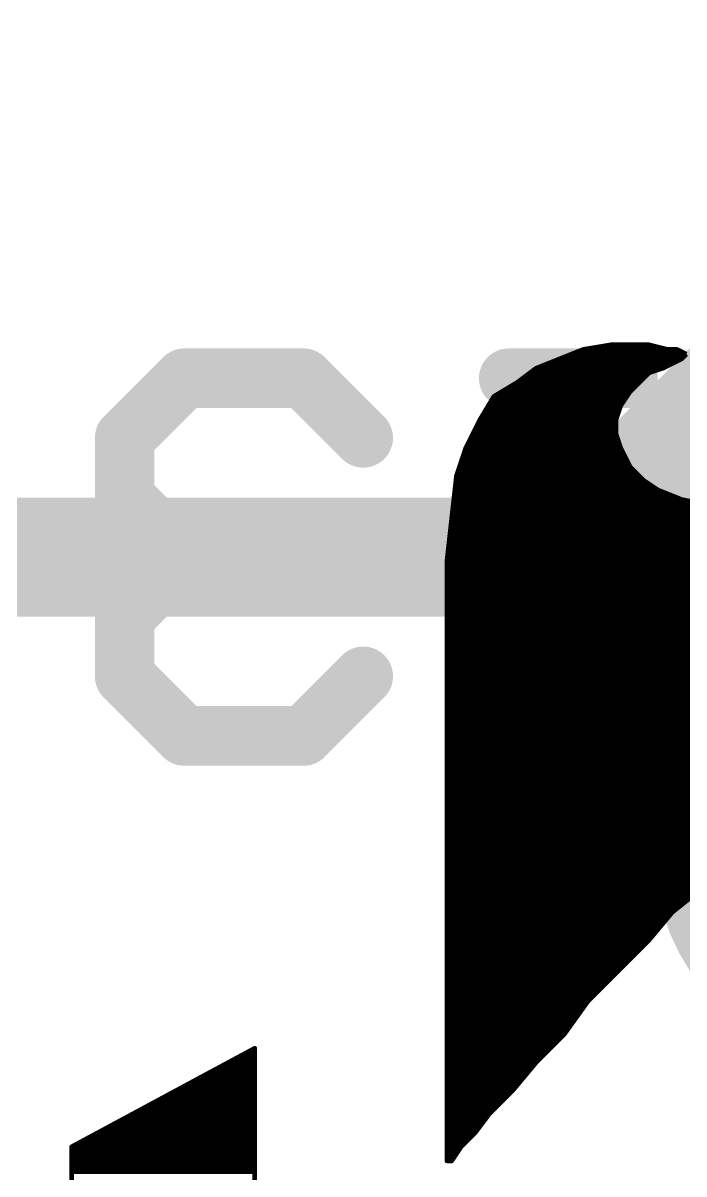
# Model space of a CAD drawing. Extents: x -33 to 74, y -18 to 36.
# Drawn here: x 12.814 to 14.223, y 24.085 to 26.539 of the extents above; entities that cross this region are included whole.
import ezdxf

# ---------------------------------------------------------------- set-up
doc = ezdxf.new("R2010")
doc.units = 0
for name, color, linetype in [('1', 12, 'CONTINUOUS'), ('18', 110, 'CONTINUOUS'), ('21', 41, 'CONTINUOUS'), ('22', 40, 'CONTINUOUS')]:
    doc.layers.add(name, color=color, linetype=linetype)

# ---------------------------------------------------------------- blocks, each defined once
blk = doc.blocks.new('ROUNDV')
at = {"const_width": 0.5}
blk.add_lwpolyline([(0, -0.25, 1), (0, 0.25, 1), (0, -0.25)], format="xyb", dxfattribs=at)

msp = doc.modelspace()

# ---------------------------------------------------------------- linework, layer by layer
at = {"layer": '1', "const_width": 0.254}
for points in [[(15.24, 26.67), (13.97, 25.4)], [(12.065, 25.4), (13.97, 25.4)], [(14.605, 24.765), (13.97, 25.4)]]:
    msp.add_lwpolyline(points, dxfattribs=at)
at = {"layer": '1', "const_width": 0.127}
for points in [[(14.0149, 25.4449, 1), (13.9251, 25.3551)], [(13.97, 25.3365, 1), (13.97, 25.4635)], [(13.9251, 25.4449, 1), (14.0149, 25.3551)]]:
    msp.add_lwpolyline(points, format="xyb", dxfattribs=at)
at = {"layer": '21', "const_width": 0.01}
for points in [[(14.008, 25.843), (13.958, 25.823)], [(14.0005, 25.84), (14.214, 25.84)], [(14.068, 25.853), (14.008, 25.843)], [(14.05, 25.85), (14.16, 25.85)], [(14.148, 25.853), (14.068, 25.853)], [(14.188, 25.843), (14.148, 25.853)], [(14.208, 25.843), (14.188, 25.843)], [(14.228, 25.833), (14.208, 25.843)], [(13.958, 25.823), (13.908, 25.803)], [(13.9505, 25.82), (14.212, 25.82)], [(13.9755, 25.83), (14.225, 25.83)], [(14.178, 25.803), (14.198, 25.813)], [(14.198, 25.813), (14.218, 25.823)], [(14.218, 25.823), (14.228, 25.833)], [(13.908, 25.803), (13.868, 25.773)], [(13.8907, 25.79), (14.145, 25.79)], [(13.904, 25.8), (14.169, 25.8)], [(13.9255, 25.81), (14.192, 25.81)], [(14.128, 25.773), (14.148, 25.793)], [(14.148, 25.793), (14.178, 25.803)], [(13.868, 25.773), (13.818, 25.743)], [(13.863, 25.77), (14.125, 25.77)], [(13.8773, 25.78), (14.135, 25.78)], [(14.108, 25.753), (14.128, 25.773)], [(13.818, 25.743), (13.788, 25.693)], [(13.8162, 25.74), (14.0993, 25.74)], [(13.8297, 25.75), (14.106, 25.75)], [(13.8463, 25.76), (14.115, 25.76)], [(14.088, 25.723), (14.108, 25.753)], [(13.8042, 25.72), (14.087, 25.72)], [(13.8102, 25.73), (14.0927, 25.73)], [(14.078, 25.693), (14.088, 25.723)], [(13.788, 25.693), (13.758, 25.633)], [(13.7865, 25.69), (14.078, 25.69)], [(13.7922, 25.7), (14.0803, 25.7)], [(13.7982, 25.71), (14.0837, 25.71)], [(14.078, 25.663), (14.078, 25.693)], [(13.7765, 25.67), (14.078, 25.67)], [(13.7815, 25.68), (14.078, 25.68)], [(13.7615, 25.64), (14.0857, 25.64)], [(13.7665, 25.65), (14.0823, 25.65)], [(13.7715, 25.66), (14.079, 25.66)], [(14.088, 25.633), (14.078, 25.663)], [(13.758, 25.633), (13.738, 25.573)], [(13.7537, 25.62), (14.0945, 25.62)], [(13.757, 25.63), (14.0895, 25.63)], [(14.108, 25.593), (14.088, 25.633)], [(13.747, 25.6), (14.1045, 25.6)], [(13.7503, 25.61), (14.0995, 25.61)], [(14.138, 25.563), (14.108, 25.593)], [(13.738, 25.573), (13.728, 25.483)], [(13.7377, 25.57), (14.131, 25.57)], [(13.7403, 25.58), (14.121, 25.58)], [(13.7437, 25.59), (14.111, 25.59)], [(13.7354, 25.55), (14.1575, 25.55)], [(13.7366, 25.56), (14.1425, 25.56)], [(14.168, 25.543), (14.138, 25.563)], [(14.218, 25.523), (14.168, 25.543)], [(13.7321, 25.52), (14.233, 25.52)], [(13.7332, 25.53), (14.2005, 25.53)], [(13.7343, 25.54), (14.1755, 25.54)], [(14.268, 25.513), (14.218, 25.523)], [(13.7299, 25.5), (15.4044, 25.5)], [(13.731, 25.51), (15.4072, 25.51)], [(13.728, 25.483), (13.718, 25.393)], [(13.7266, 25.47), (15.3961, 25.47)], [(13.7277, 25.48), (15.3988, 25.48)], [(13.7288, 25.49), (15.4016, 25.49)], [(13.7243, 25.45), (15.3905, 25.45)], [(13.7254, 25.46), (15.3933, 25.46)], [(13.721, 25.42), (15.3822, 25.42)], [(13.7221, 25.43), (15.3849, 25.43)], [(13.7232, 25.44), (15.3877, 25.44)], [(13.7188, 25.4), (15.3766, 25.4)], [(13.7199, 25.41), (15.3794, 25.41)], [(13.718, 25.393), (13.718, 24.113)], [(13.718, 25.39), (15.3738, 25.39)], [(13.718, 25.38), (15.3711, 25.38)], [(13.718, 25.37), (15.3683, 25.37)], [(13.718, 25.36), (15.3655, 25.36)], [(13.718, 25.35), (15.3627, 25.35)], [(13.718, 25.34), (15.3599, 25.34)], [(13.718, 25.33), (15.3563, 25.33)], [(13.718, 25.32), (15.3508, 25.32)], [(13.718, 25.31), (15.3452, 25.31)], [(13.718, 25.3), (15.3397, 25.3)], [(13.718, 25.29), (15.3341, 25.29)], [(13.718, 25.28), (15.3286, 25.28)], [(13.718, 25.27), (15.323, 25.27)], [(13.718, 25.26), (15.3174, 25.26)], [(13.718, 25.25), (15.3119, 25.25)], [(13.718, 25.24), (15.3063, 25.24)], [(13.718, 25.23), (15.3008, 25.23)], [(13.718, 25.22), (15.2952, 25.22)], [(13.718, 25.21), (15.2897, 25.21)], [(13.718, 25.2), (15.2841, 25.2)], [(13.718, 25.19), (15.2786, 25.19)], [(13.718, 25.18), (15.273, 25.18)], [(13.718, 25.17), (15.2674, 25.17)], [(13.718, 25.16), (15.2619, 25.16)], [(13.718, 25.15), (15.2557, 25.15)], [(13.718, 25.14), (15.2479, 25.14)], [(13.718, 25.13), (15.2401, 25.13)], [(13.718, 25.12), (15.2323, 25.12)], [(13.718, 25.11), (15.2246, 25.11)], [(13.718, 25.1), (15.2168, 25.1)], [(13.718, 25.09), (15.209, 25.09)], [(13.718, 25.08), (15.2012, 25.08)], [(13.718, 25.07), (15.1934, 25.07)], [(13.718, 25.06), (15.185, 25.06)], [(13.718, 25.05), (15.175, 25.05)], [(13.718, 25.04), (15.165, 25.04)], [(13.718, 25.03), (15.155, 25.03)], [(13.718, 25.02), (15.145, 25.02)], [(13.718, 25.01), (15.135, 25.01)], [(13.718, 25), (15.125, 25)], [(13.718, 24.99), (15.115, 24.99)], [(13.718, 24.98), (15.1046, 24.98)], [(13.718, 24.97), (15.0931, 24.97)], [(13.718, 24.96), (15.0817, 24.96)], [(13.718, 24.95), (15.0703, 24.95)], [(13.718, 24.94), (15.0589, 24.94)], [(13.718, 24.93), (15.0474, 24.93)], [(13.718, 24.92), (15.036, 24.92)], [(13.718, 24.91), (15.023, 24.91)], [(13.718, 24.9), (15.0063, 24.9)], [(13.718, 24.89), (14.9897, 24.89)], [(13.718, 24.88), (14.973, 24.88)], [(13.718, 24.87), (14.9563, 24.87)], [(13.718, 24.86), (14.9397, 24.86)], [(13.718, 24.85), (14.9205, 24.85)], [(13.718, 24.84), (14.8955, 24.84)], [(13.718, 24.83), (14.8705, 24.83)], [(13.718, 24.82), (14.8455, 24.82)], [(13.718, 24.81), (14.817, 24.81)], [(13.718, 24.8), (14.7803, 24.8)], [(13.718, 24.79), (14.7437, 24.79)], [(13.718, 24.78), (14.7, 24.78)], [(13.718, 24.77), (14.64, 24.77)], [(13.718, 24.76), (14.39, 24.76)], [(13.718, 24.75), (14.343, 24.75)], [(13.718, 24.74), (14.3263, 24.74)], [(13.718, 24.73), (14.3097, 24.73)], [(13.718, 24.72), (14.2942, 24.72)], [(13.718, 24.71), (14.2818, 24.71)], [(13.718, 24.7), (14.2693, 24.7)], [(13.718, 24.69), (14.2568, 24.69)], [(14.198, 24.643), (14.248, 24.683)], [(13.718, 24.68), (14.2443, 24.68)], [(13.718, 24.67), (14.2317, 24.67)], [(13.718, 24.66), (14.2193, 24.66)], [(13.718, 24.65), (14.2068, 24.65)], [(13.718, 24.64), (14.1955, 24.64)], [(14.148, 24.583), (14.198, 24.643)], [(13.718, 24.63), (14.1872, 24.63)], [(13.718, 24.62), (14.1788, 24.62)], [(13.718, 24.61), (14.1705, 24.61)], [(13.718, 24.6), (14.1622, 24.6)], [(13.718, 24.59), (14.1538, 24.59)], [(13.718, 24.58), (14.145, 24.58)], [(13.718, 24.57), (14.135, 24.57)], [(13.718, 24.56), (14.125, 24.56)], [(14.088, 24.523), (14.148, 24.583)], [(13.718, 24.55), (14.115, 24.55)], [(13.718, 24.54), (14.105, 24.54)], [(13.718, 24.53), (14.095, 24.53)], [(13.718, 24.52), (14.085, 24.52)], [(14.018, 24.453), (14.088, 24.523)], [(13.718, 24.51), (14.075, 24.51)], [(13.718, 24.5), (14.065, 24.5)], [(13.718, 24.49), (14.055, 24.49)], [(13.718, 24.48), (14.045, 24.48)], [(13.718, 24.47), (14.035, 24.47)], [(13.718, 24.46), (14.025, 24.46)], [(13.718, 24.45), (14.0159, 24.45)], [(13.718, 24.44), (14.0087, 24.44)], [(13.968, 24.383), (14.018, 24.453)], [(13.718, 24.43), (14.0016, 24.43)], [(13.718, 24.42), (13.9944, 24.42)], [(13.718, 24.41), (13.9873, 24.41)], [(13.718, 24.4), (13.9801, 24.4)], [(13.718, 24.39), (13.973, 24.39)], [(13.718, 24.38), (13.965, 24.38)], [(13.718, 24.37), (13.955, 24.37)], [(13.908, 24.323), (13.968, 24.383)], [(12.918, 24.143), (13.308, 24.353)], [(13.2839, 24.34), (13.308, 24.34)], [(13.3024, 24.35), (13.308, 24.35)], [(13.308, 24.353), (13.308, 23.313)], [(13.718, 24.36), (13.945, 24.36)], [(13.718, 24.35), (13.935, 24.35)], [(13.718, 24.34), (13.925, 24.34)], [(13.2467, 24.32), (13.308, 24.32)], [(13.2653, 24.33), (13.308, 24.33)], [(13.718, 24.33), (13.915, 24.33)], [(13.718, 24.32), (13.9055, 24.32)], [(13.858, 24.263), (13.908, 24.323)], [(13.191, 24.29), (13.308, 24.29)], [(13.2096, 24.3), (13.308, 24.3)], [(13.2281, 24.31), (13.308, 24.31)], [(13.718, 24.31), (13.8972, 24.31)], [(13.718, 24.3), (13.8888, 24.3)], [(13.718, 24.29), (13.8805, 24.29)], [(13.1539, 24.27), (13.308, 24.27)], [(13.1724, 24.28), (13.308, 24.28)], [(13.718, 24.28), (13.8722, 24.28)], [(13.718, 24.27), (13.8638, 24.27)], [(13.1167, 24.25), (13.308, 24.25)], [(13.1353, 24.26), (13.308, 24.26)], [(13.718, 24.26), (13.855, 24.26)], [(13.718, 24.25), (13.845, 24.25)], [(13.808, 24.213), (13.858, 24.263)], [(13.061, 24.22), (13.308, 24.22)], [(13.0796, 24.23), (13.308, 24.23)], [(13.0981, 24.24), (13.308, 24.24)], [(13.718, 24.24), (13.835, 24.24)], [(13.718, 24.23), (13.825, 24.23)], [(13.718, 24.22), (13.815, 24.22)], [(13.0239, 24.2), (13.308, 24.2)], [(13.0424, 24.21), (13.308, 24.21)], [(13.718, 24.21), (13.8058, 24.21)], [(13.718, 24.2), (13.7983, 24.2)], [(13.778, 24.173), (13.808, 24.213)], [(12.9681, 24.17), (13.308, 24.17)], [(12.9867, 24.18), (13.308, 24.18)], [(13.0053, 24.19), (13.308, 24.19)], [(13.718, 24.19), (13.7908, 24.19)], [(13.718, 24.18), (13.7833, 24.18)], [(13.718, 24.17), (13.775, 24.17)], [(13.748, 24.143), (13.778, 24.173)], [(12.918, 22.403), (12.918, 24.143)], [(12.931, 24.15), (13.308, 24.15)], [(12.9496, 24.16), (13.308, 24.16)], [(13.718, 24.16), (13.765, 24.16)], [(13.718, 24.15), (13.755, 24.15)], [(13.728, 24.113), (13.748, 24.143)], [(12.918, 24.14), (13.308, 24.14)], [(12.918, 24.13), (13.308, 24.13)], [(12.918, 24.12), (13.308, 24.12)], [(13.718, 24.14), (13.746, 24.14)], [(13.718, 24.13), (13.7393, 24.13)], [(13.718, 24.12), (13.7327, 24.12)], [(12.918, 24.11), (13.308, 24.11)], [(12.918, 24.1), (13.308, 24.1)], [(13.718, 24.113), (13.728, 24.113)], [(12.918, 24.09), (13.308, 24.09)]]:
    msp.add_lwpolyline(points, dxfattribs=at)
at = {"layer": '21', "const_width": 0.005}
for points in [[(14.0005, 25.8425, 1), (14.0005, 25.8375)], [(14.0076, 25.8455, 1), (14.0084, 25.8405)], [(14.0089, 25.8407, 1), (14.0071, 25.8453)], [(14.05, 25.8525, 1), (14.05, 25.8475)], [(14.068, 25.8555, 1), (14.068, 25.8505)], [(14.0684, 25.8505, 1), (14.0676, 25.8555)], [(14.1486, 25.8554, 1), (14.1474, 25.8506)], [(14.148, 25.8505, 1), (14.148, 25.8555)], [(14.16, 25.8475, 1), (14.16, 25.8525)], [(14.188, 25.8455, 1), (14.188, 25.8405)], [(14.1874, 25.8406, 1), (14.1886, 25.8454)], [(14.2091, 25.8452, 1), (14.2069, 25.8408)], [(14.208, 25.8405, 1), (14.208, 25.8455)], [(14.214, 25.8375, 1), (14.214, 25.8425)], [(13.9505, 25.8225, 1), (13.9505, 25.8175)], [(13.9571, 25.8253, 1), (13.9589, 25.8207)], [(13.9589, 25.8207, 1), (13.9571, 25.8253)], [(13.9755, 25.8325, 1), (13.9755, 25.8275)], [(14.1969, 25.8152, 1), (14.1991, 25.8108)], [(14.1991, 25.8108, 1), (14.1969, 25.8152)], [(14.212, 25.8175, 1), (14.212, 25.8225)], [(14.2162, 25.8248, 1), (14.2198, 25.8212)], [(14.2191, 25.8208, 1), (14.2169, 25.8252)], [(14.225, 25.8275, 1), (14.225, 25.8325)], [(13.8907, 25.7925, 1), (13.8907, 25.7875)], [(13.904, 25.8025, 1), (13.904, 25.7975)], [(13.9071, 25.8053, 1), (13.9089, 25.8007)], [(13.9095, 25.801, 1), (13.9065, 25.805)], [(13.9255, 25.8125, 1), (13.9255, 25.8075)], [(14.145, 25.7875, 1), (14.145, 25.7925)], [(14.1472, 25.7954, 1), (14.1488, 25.7906)], [(14.1498, 25.7912, 1), (14.1462, 25.7948)], [(14.169, 25.7975, 1), (14.169, 25.8025)], [(14.1769, 25.8052, 1), (14.1791, 25.8008)], [(14.1788, 25.8006, 1), (14.1772, 25.8054)], [(14.192, 25.8075, 1), (14.192, 25.8125)], [(13.863, 25.7725, 1), (13.863, 25.7675)], [(13.8665, 25.775, 1), (13.8695, 25.771)], [(13.8693, 25.7709, 1), (13.8667, 25.7751)], [(13.8773, 25.7825, 1), (13.8773, 25.7775)], [(14.125, 25.7675, 1), (14.125, 25.7725)], [(14.1262, 25.7748, 1), (14.1298, 25.7712)], [(14.1298, 25.7712, 1), (14.1262, 25.7748)], [(14.135, 25.7775, 1), (14.135, 25.7825)], [(13.8162, 25.7425, 1), (13.8162, 25.7375)], [(13.8167, 25.7451, 1), (13.8193, 25.7409)], [(13.8201, 25.7417, 1), (13.8159, 25.7443)], [(13.8297, 25.7525, 1), (13.8297, 25.7475)], [(13.8463, 25.7625, 1), (13.8463, 25.7575)], [(14.0993, 25.7375, 1), (14.0993, 25.7425)], [(14.1062, 25.7548, 1), (14.1098, 25.7512)], [(14.1101, 25.7516, 1), (14.1059, 25.7544)], [(14.106, 25.7475, 1), (14.106, 25.7525)], [(14.115, 25.7575, 1), (14.115, 25.7625)], [(13.8042, 25.7225, 1), (13.8042, 25.7175)], [(13.8102, 25.7325, 1), (13.8102, 25.7275)], [(14.0859, 25.7244, 1), (14.0901, 25.7216)], [(14.0904, 25.7222, 1), (14.0856, 25.7238)], [(14.087, 25.7175, 1), (14.087, 25.7225)], [(14.0927, 25.7275, 1), (14.0927, 25.7325)], [(13.7865, 25.6925, 1), (13.7865, 25.6875)], [(13.7859, 25.6943, 1), (13.7901, 25.6917)], [(13.7902, 25.6919, 1), (13.7858, 25.6941)], [(13.7922, 25.7025, 1), (13.7922, 25.6975)], [(13.7982, 25.7125, 1), (13.7982, 25.7075)], [(14.0805, 25.693, 1), (14.0755, 25.693)], [(14.0756, 25.6938, 1), (14.0804, 25.6922)], [(14.078, 25.6875, 1), (14.078, 25.6925)], [(14.0803, 25.6975, 1), (14.0803, 25.7025)], [(14.0837, 25.7075, 1), (14.0837, 25.7125)], [(13.7765, 25.6725, 1), (13.7765, 25.6675)], [(13.7815, 25.6825, 1), (13.7815, 25.6775)], [(14.078, 25.6775, 1), (14.078, 25.6825)], [(14.078, 25.6675, 1), (14.078, 25.6725)], [(13.7615, 25.6425, 1), (13.7615, 25.6375)], [(13.7665, 25.6525, 1), (13.7665, 25.6475)], [(13.7715, 25.6625, 1), (13.7715, 25.6575)], [(14.0804, 25.6638, 1), (14.0756, 25.6622)], [(14.0755, 25.663, 1), (14.0805, 25.663)], [(14.079, 25.6575, 1), (14.079, 25.6625)], [(14.0823, 25.6475, 1), (14.0823, 25.6525)], [(14.0857, 25.6375, 1), (14.0857, 25.6425)], [(13.7537, 25.6225, 1), (13.7537, 25.6175)], [(13.757, 25.6325, 1), (13.757, 25.6275)], [(13.7558, 25.6341, 1), (13.7602, 25.6319)], [(13.7604, 25.6322, 1), (13.7556, 25.6338)], [(14.0902, 25.6341, 1), (14.0858, 25.6319)], [(14.0856, 25.6322, 1), (14.0904, 25.6338)], [(14.0895, 25.6275, 1), (14.0895, 25.6325)], [(14.0945, 25.6175, 1), (14.0945, 25.6225)], [(13.747, 25.6025, 1), (13.747, 25.5975)], [(13.7503, 25.6125, 1), (13.7503, 25.6075)], [(14.0995, 25.6075, 1), (14.0995, 25.6125)], [(14.1045, 25.5975, 1), (14.1045, 25.6025)], [(14.1098, 25.5948, 1), (14.1062, 25.5912)], [(14.1058, 25.5919, 1), (14.1102, 25.5941)], [(13.7377, 25.5725, 1), (13.7377, 25.5675)], [(13.7405, 25.5727, 1), (13.7355, 25.5733)], [(13.7356, 25.5738, 1), (13.7404, 25.5722)], [(13.7403, 25.5825, 1), (13.7403, 25.5775)], [(13.7437, 25.5925, 1), (13.7437, 25.5875)], [(14.111, 25.5875, 1), (14.111, 25.5925)], [(14.121, 25.5775, 1), (14.121, 25.5825)], [(14.131, 25.5675, 1), (14.131, 25.5725)], [(13.7354, 25.5525, 1), (13.7354, 25.5475)], [(13.7366, 25.5625, 1), (13.7366, 25.5575)], [(14.1394, 25.5651, 1), (14.1366, 25.5609)], [(14.1362, 25.5612, 1), (14.1398, 25.5648)], [(14.1425, 25.5575, 1), (14.1425, 25.5625)], [(14.1575, 25.5475, 1), (14.1575, 25.5525)], [(14.1689, 25.5453, 1), (14.1671, 25.5407)], [(14.1666, 25.5409, 1), (14.1694, 25.5451)], [(13.7321, 25.5225, 1), (13.7321, 25.5175)], [(13.7332, 25.5325, 1), (13.7332, 25.5275)], [(13.7343, 25.5425, 1), (13.7343, 25.5375)], [(14.1755, 25.5375, 1), (14.1755, 25.5425)], [(14.2005, 25.5275, 1), (14.2005, 25.5325)], [(14.2185, 25.5255, 1), (14.2175, 25.5205)], [(14.2171, 25.5207, 1), (14.2189, 25.5253)], [(13.7299, 25.5025, 1), (13.7299, 25.4975)], [(13.731, 25.5125, 1), (13.731, 25.5075)], [(13.7266, 25.4725, 1), (13.7266, 25.4675)], [(13.7277, 25.4825, 1), (13.7277, 25.4775)], [(13.7305, 25.4827, 1), (13.7255, 25.4833)], [(13.7255, 25.4833, 1), (13.7305, 25.4827)], [(13.7288, 25.4925, 1), (13.7288, 25.4875)], [(13.7243, 25.4525, 1), (13.7243, 25.4475)], [(13.7254, 25.4625, 1), (13.7254, 25.4575)], [(13.721, 25.4225, 1), (13.721, 25.4175)], [(13.7221, 25.4325, 1), (13.7221, 25.4275)], [(13.7232, 25.4425, 1), (13.7232, 25.4375)], [(13.7188, 25.4025, 1), (13.7188, 25.3975)], [(13.7199, 25.4125, 1), (13.7199, 25.4075)], [(13.7205, 25.393, 1), (13.7155, 25.393)], [(13.7155, 25.3933, 1), (13.7205, 25.3927)], [(13.718, 25.3925, 1), (13.718, 25.3875)], [(13.718, 25.3825, 1), (13.718, 25.3775)], [(13.718, 25.3725, 1), (13.718, 25.3675)], [(13.718, 25.3625, 1), (13.718, 25.3575)], [(13.718, 25.3525, 1), (13.718, 25.3475)], [(13.718, 25.3425, 1), (13.718, 25.3375)], [(13.718, 25.3325, 1), (13.718, 25.3275)], [(13.718, 25.3225, 1), (13.718, 25.3175)], [(13.718, 25.3125, 1), (13.718, 25.3075)], [(13.718, 25.3025, 1), (13.718, 25.2975)], [(13.718, 25.2925, 1), (13.718, 25.2875)], [(13.718, 25.2825, 1), (13.718, 25.2775)], [(13.718, 25.2725, 1), (13.718, 25.2675)], [(13.718, 25.2625, 1), (13.718, 25.2575)], [(13.718, 25.2525, 1), (13.718, 25.2475)], [(13.718, 25.2425, 1), (13.718, 25.2375)], [(13.718, 25.2325, 1), (13.718, 25.2275)], [(13.718, 25.2225, 1), (13.718, 25.2175)], [(13.718, 25.2125, 1), (13.718, 25.2075)], [(13.718, 25.2025, 1), (13.718, 25.1975)], [(13.718, 25.1925, 1), (13.718, 25.1875)], [(13.718, 25.1825, 1), (13.718, 25.1775)], [(13.718, 25.1725, 1), (13.718, 25.1675)], [(13.718, 25.1625, 1), (13.718, 25.1575)], [(13.718, 25.1525, 1), (13.718, 25.1475)], [(13.718, 25.1425, 1), (13.718, 25.1375)], [(13.718, 25.1325, 1), (13.718, 25.1275)], [(13.718, 25.1225, 1), (13.718, 25.1175)], [(13.718, 25.1125, 1), (13.718, 25.1075)], [(13.718, 25.1025, 1), (13.718, 25.0975)], [(13.718, 25.0925, 1), (13.718, 25.0875)], [(13.718, 25.0825, 1), (13.718, 25.0775)], [(13.718, 25.0725, 1), (13.718, 25.0675)], [(13.718, 25.0625, 1), (13.718, 25.0575)], [(13.718, 25.0525, 1), (13.718, 25.0475)], [(13.718, 25.0425, 1), (13.718, 25.0375)], [(13.718, 25.0325, 1), (13.718, 25.0275)], [(13.718, 25.0225, 1), (13.718, 25.0175)], [(13.718, 25.0125, 1), (13.718, 25.0075)], [(13.718, 25.0025, 1), (13.718, 24.9975)], [(13.718, 24.9925, 1), (13.718, 24.9875)], [(13.718, 24.9825, 1), (13.718, 24.9775)], [(13.718, 24.9725, 1), (13.718, 24.9675)], [(13.718, 24.9625, 1), (13.718, 24.9575)], [(13.718, 24.9525, 1), (13.718, 24.9475)], [(13.718, 24.9425, 1), (13.718, 24.9375)], [(13.718, 24.9325, 1), (13.718, 24.9275)], [(13.718, 24.9225, 1), (13.718, 24.9175)], [(13.718, 24.9125, 1), (13.718, 24.9075)], [(13.718, 24.9025, 1), (13.718, 24.8975)], [(13.718, 24.8925, 1), (13.718, 24.8875)], [(13.718, 24.8825, 1), (13.718, 24.8775)], [(13.718, 24.8725, 1), (13.718, 24.8675)], [(13.718, 24.8625, 1), (13.718, 24.8575)], [(13.718, 24.8525, 1), (13.718, 24.8475)], [(13.718, 24.8425, 1), (13.718, 24.8375)], [(13.718, 24.8325, 1), (13.718, 24.8275)], [(13.718, 24.8225, 1), (13.718, 24.8175)], [(13.718, 24.8125, 1), (13.718, 24.8075)], [(13.718, 24.8025, 1), (13.718, 24.7975)], [(13.718, 24.7925, 1), (13.718, 24.7875)], [(13.718, 24.7825, 1), (13.718, 24.7775)], [(13.718, 24.7725, 1), (13.718, 24.7675)], [(13.718, 24.7625, 1), (13.718, 24.7575)], [(13.718, 24.7525, 1), (13.718, 24.7475)], [(13.718, 24.7425, 1), (13.718, 24.7375)], [(13.718, 24.7325, 1), (13.718, 24.7275)], [(13.718, 24.7225, 1), (13.718, 24.7175)], [(13.718, 24.7125, 1), (13.718, 24.7075)], [(13.718, 24.7025, 1), (13.718, 24.6975)], [(13.718, 24.6925, 1), (13.718, 24.6875)], [(13.718, 24.6825, 1), (13.718, 24.6775)], [(13.718, 24.6725, 1), (13.718, 24.6675)], [(13.718, 24.6625, 1), (13.718, 24.6575)], [(14.2193, 24.6575, 1), (14.2193, 24.6625)], [(13.718, 24.6525, 1), (13.718, 24.6475)], [(13.718, 24.6425, 1), (13.718, 24.6375)], [(14.1964, 24.645, 1), (14.1996, 24.641)], [(14.1955, 24.6375, 1), (14.1955, 24.6425)], [(14.1999, 24.6414, 1), (14.1961, 24.6446)], [(14.2068, 24.6475, 1), (14.2068, 24.6525)], [(13.718, 24.6325, 1), (13.718, 24.6275)], [(13.718, 24.6225, 1), (13.718, 24.6175)], [(13.718, 24.6125, 1), (13.718, 24.6075)], [(14.1705, 24.6075, 1), (14.1705, 24.6125)], [(14.1788, 24.6175, 1), (14.1788, 24.6225)], [(14.1872, 24.6275, 1), (14.1872, 24.6325)], [(13.718, 24.6025, 1), (13.718, 24.5975)], [(13.718, 24.5925, 1), (13.718, 24.5875)], [(14.1538, 24.5875, 1), (14.1538, 24.5925)], [(14.1622, 24.5975, 1), (14.1622, 24.6025)], [(13.718, 24.5825, 1), (13.718, 24.5775)], [(13.718, 24.5725, 1), (13.718, 24.5675)], [(13.718, 24.5625, 1), (13.718, 24.5575)], [(14.125, 24.5575, 1), (14.125, 24.5625)], [(14.135, 24.5675, 1), (14.135, 24.5725)], [(14.145, 24.5775, 1), (14.145, 24.5825)], [(14.1461, 24.5846, 1), (14.1499, 24.5814)], [(14.1498, 24.5812, 1), (14.1462, 24.5848)], [(13.718, 24.5525, 1), (13.718, 24.5475)], [(13.718, 24.5425, 1), (13.718, 24.5375)], [(14.105, 24.5375, 1), (14.105, 24.5425)], [(14.115, 24.5475, 1), (14.115, 24.5525)], [(13.718, 24.5325, 1), (13.718, 24.5275)], [(13.718, 24.5225, 1), (13.718, 24.5175)], [(14.085, 24.5175, 1), (14.085, 24.5225)], [(14.0862, 24.5248, 1), (14.0898, 24.5212)], [(14.0898, 24.5212, 1), (14.0862, 24.5248)], [(14.095, 24.5275, 1), (14.095, 24.5325)], [(13.718, 24.5125, 1), (13.718, 24.5075)], [(13.718, 24.5025, 1), (13.718, 24.4975)], [(13.718, 24.4925, 1), (13.718, 24.4875)], [(14.055, 24.4875, 1), (14.055, 24.4925)], [(14.065, 24.4975, 1), (14.065, 24.5025)], [(14.075, 24.5075, 1), (14.075, 24.5125)], [(13.718, 24.4825, 1), (13.718, 24.4775)], [(13.718, 24.4725, 1), (13.718, 24.4675)], [(14.035, 24.4675, 1), (14.035, 24.4725)], [(14.045, 24.4775, 1), (14.045, 24.4825)], [(13.718, 24.4625, 1), (13.718, 24.4575)], [(13.718, 24.4525, 1), (13.718, 24.4475)], [(13.718, 24.4425, 1), (13.718, 24.4375)], [(14.0087, 24.4375, 1), (14.0087, 24.4425)], [(14.0162, 24.4548, 1), (14.0198, 24.4512)], [(14.0159, 24.4475, 1), (14.0159, 24.4525)], [(14.02, 24.4515, 1), (14.016, 24.4545)], [(14.025, 24.4575, 1), (14.025, 24.4625)], [(13.718, 24.4325, 1), (13.718, 24.4275)], [(13.718, 24.4225, 1), (13.718, 24.4175)], [(13.9944, 24.4175, 1), (13.9944, 24.4225)], [(14.0016, 24.4275, 1), (14.0016, 24.4325)], [(13.718, 24.4125, 1), (13.718, 24.4075)], [(13.718, 24.4025, 1), (13.718, 24.3975)], [(13.718, 24.3925, 1), (13.718, 24.3875)], [(13.973, 24.3875, 1), (13.973, 24.3925)], [(13.9801, 24.3975, 1), (13.9801, 24.4025)], [(13.9873, 24.4075, 1), (13.9873, 24.4125)], [(13.718, 24.3825, 1), (13.718, 24.3775)], [(13.718, 24.3725, 1), (13.718, 24.3675)], [(13.955, 24.3675, 1), (13.955, 24.3725)], [(13.965, 24.3775, 1), (13.965, 24.3825)], [(13.966, 24.3845, 1), (13.97, 24.3815)], [(13.9698, 24.3812, 1), (13.9662, 24.3848)], [(13.2839, 24.3425, 1), (13.2839, 24.3375)], [(13.3024, 24.3525, 1), (13.3024, 24.3475)], [(13.3105, 24.353, 1), (13.3055, 24.353)], [(13.3092, 24.3508, 1), (13.3068, 24.3552)], [(13.308, 24.3475, 1), (13.308, 24.3525)], [(13.308, 24.3375, 1), (13.308, 24.3425)], [(13.718, 24.3625, 1), (13.718, 24.3575)], [(13.718, 24.3525, 1), (13.718, 24.3475)], [(13.718, 24.3425, 1), (13.718, 24.3375)], [(13.925, 24.3375, 1), (13.925, 24.3425)], [(13.935, 24.3475, 1), (13.935, 24.3525)], [(13.945, 24.3575, 1), (13.945, 24.3625)], [(13.2467, 24.3225, 1), (13.2467, 24.3175)], [(13.2653, 24.3325, 1), (13.2653, 24.3275)], [(13.308, 24.3275, 1), (13.308, 24.3325)], [(13.308, 24.3175, 1), (13.308, 24.3225)], [(13.718, 24.3325, 1), (13.718, 24.3275)], [(13.718, 24.3225, 1), (13.718, 24.3175)], [(13.9062, 24.3248, 1), (13.9098, 24.3212)], [(13.9055, 24.3175, 1), (13.9055, 24.3225)], [(13.9099, 24.3214, 1), (13.9061, 24.3246)], [(13.915, 24.3275, 1), (13.915, 24.3325)], [(13.191, 24.2925, 1), (13.191, 24.2875)], [(13.2096, 24.3025, 1), (13.2096, 24.2975)], [(13.2281, 24.3125, 1), (13.2281, 24.3075)], [(13.308, 24.3075, 1), (13.308, 24.3125)], [(13.308, 24.2975, 1), (13.308, 24.3025)], [(13.308, 24.2875, 1), (13.308, 24.2925)], [(13.718, 24.3125, 1), (13.718, 24.3075)], [(13.718, 24.3025, 1), (13.718, 24.2975)], [(13.718, 24.2925, 1), (13.718, 24.2875)], [(13.8805, 24.2875, 1), (13.8805, 24.2925)], [(13.8888, 24.2975, 1), (13.8888, 24.3025)], [(13.8972, 24.3075, 1), (13.8972, 24.3125)], [(13.1539, 24.2725, 1), (13.1539, 24.2675)], [(13.1724, 24.2825, 1), (13.1724, 24.2775)], [(13.308, 24.2775, 1), (13.308, 24.2825)], [(13.308, 24.2675, 1), (13.308, 24.2725)], [(13.718, 24.2825, 1), (13.718, 24.2775)], [(13.718, 24.2725, 1), (13.718, 24.2675)], [(13.8638, 24.2675, 1), (13.8638, 24.2725)], [(13.8722, 24.2775, 1), (13.8722, 24.2825)], [(13.1167, 24.2525, 1), (13.1167, 24.2475)], [(13.1353, 24.2625, 1), (13.1353, 24.2575)], [(13.308, 24.2575, 1), (13.308, 24.2625)], [(13.308, 24.2475, 1), (13.308, 24.2525)], [(13.718, 24.2625, 1), (13.718, 24.2575)], [(13.718, 24.2525, 1), (13.718, 24.2475)], [(13.845, 24.2475, 1), (13.845, 24.2525)], [(13.855, 24.2575, 1), (13.855, 24.2625)], [(13.8561, 24.2646, 1), (13.8599, 24.2614)], [(13.8598, 24.2612, 1), (13.8562, 24.2648)], [(13.061, 24.2225, 1), (13.061, 24.2175)], [(13.0796, 24.2325, 1), (13.0796, 24.2275)], [(13.0981, 24.2425, 1), (13.0981, 24.2375)], [(13.308, 24.2375, 1), (13.308, 24.2425)], [(13.308, 24.2275, 1), (13.308, 24.2325)], [(13.308, 24.2175, 1), (13.308, 24.2225)], [(13.718, 24.2425, 1), (13.718, 24.2375)], [(13.718, 24.2325, 1), (13.718, 24.2275)], [(13.718, 24.2225, 1), (13.718, 24.2175)], [(13.815, 24.2175, 1), (13.815, 24.2225)], [(13.825, 24.2275, 1), (13.825, 24.2325)], [(13.835, 24.2375, 1), (13.835, 24.2425)], [(13.0239, 24.2025, 1), (13.0239, 24.1975)], [(13.0424, 24.2125, 1), (13.0424, 24.2075)], [(13.308, 24.2075, 1), (13.308, 24.2125)], [(13.308, 24.1975, 1), (13.308, 24.2025)], [(13.718, 24.2125, 1), (13.718, 24.2075)], [(13.718, 24.2025, 1), (13.718, 24.1975)], [(13.7983, 24.1975, 1), (13.7983, 24.2025)], [(13.8062, 24.2148, 1), (13.8098, 24.2112)], [(13.8058, 24.2075, 1), (13.8058, 24.2125)], [(13.81, 24.2115, 1), (13.806, 24.2145)], [(12.9681, 24.1725, 1), (12.9681, 24.1675)], [(12.9867, 24.1825, 1), (12.9867, 24.1775)], [(13.0053, 24.1925, 1), (13.0053, 24.1875)], [(13.308, 24.1875, 1), (13.308, 24.1925)], [(13.308, 24.1775, 1), (13.308, 24.1825)], [(13.308, 24.1675, 1), (13.308, 24.1725)], [(13.718, 24.1925, 1), (13.718, 24.1875)], [(13.718, 24.1825, 1), (13.718, 24.1775)], [(13.718, 24.1725, 1), (13.718, 24.1675)], [(13.775, 24.1675, 1), (13.775, 24.1725)], [(13.776, 24.1745, 1), (13.78, 24.1715)], [(13.7798, 24.1712, 1), (13.7762, 24.1748)], [(13.7833, 24.1775, 1), (13.7833, 24.1825)], [(13.7908, 24.1875, 1), (13.7908, 24.1925)], [(12.9205, 24.143, 1), (12.9155, 24.143)], [(12.9168, 24.1452, 1), (12.9192, 24.1408)], [(12.931, 24.1525, 1), (12.931, 24.1475)], [(12.9496, 24.1625, 1), (12.9496, 24.1575)], [(13.308, 24.1575, 1), (13.308, 24.1625)], [(13.308, 24.1475, 1), (13.308, 24.1525)], [(13.718, 24.1625, 1), (13.718, 24.1575)], [(13.718, 24.1525, 1), (13.718, 24.1475)], [(13.7501, 24.1416, 1), (13.7459, 24.1444)], [(13.755, 24.1475, 1), (13.755, 24.1525)], [(13.765, 24.1575, 1), (13.765, 24.1625)], [(12.918, 24.1425, 1), (12.918, 24.1375)], [(12.918, 24.1325, 1), (12.918, 24.1275)], [(12.918, 24.1225, 1), (12.918, 24.1175)], [(13.308, 24.1375, 1), (13.308, 24.1425)], [(13.308, 24.1275, 1), (13.308, 24.1325)], [(13.308, 24.1175, 1), (13.308, 24.1225)], [(13.718, 24.1425, 1), (13.718, 24.1375)], [(13.718, 24.1325, 1), (13.718, 24.1275)], [(13.718, 24.1225, 1), (13.718, 24.1175)], [(13.7327, 24.1175, 1), (13.7327, 24.1225)], [(13.7393, 24.1275, 1), (13.7393, 24.1325)], [(13.7462, 24.1448, 1), (13.7498, 24.1412)], [(13.746, 24.1375, 1), (13.746, 24.1425)], [(12.918, 24.1125, 1), (12.918, 24.1075)], [(12.918, 24.1025, 1), (12.918, 24.0975)], [(13.308, 24.1075, 1), (13.308, 24.1125)], [(13.308, 24.0975, 1), (13.308, 24.1025)], [(13.718, 24.1155, 1), (13.718, 24.1105)], [(13.7155, 24.113, 1), (13.7205, 24.113)], [(13.7259, 24.1144, 1), (13.7301, 24.1116)], [(13.728, 24.1105, 1), (13.728, 24.1155)], [(12.918, 24.0925, 1), (12.918, 24.0875)], [(13.308, 24.0875, 1), (13.308, 24.0925)]]:
    msp.add_lwpolyline(points, format="xyb", dxfattribs=at)
at = {"layer": '22', "const_width": 0.127}
for points in [[(13.158, 25.7817), (13.0309, 25.6545)], [(13.4122, 25.7817), (13.158, 25.7817)], [(13.5393, 25.6545), (13.4122, 25.7817)], [(14.1037, 25.7817), (13.8495, 25.7817)], [(13.9766, 25.1461), (13.9766, 25.7817)], [(13.0309, 25.6545), (13.0309, 25.5274)], [(13.0309, 25.5274), (13.158, 25.4003)], [(13.158, 25.4003), (13.0309, 25.2732)], [(13.158, 25.4003), (13.2851, 25.4003)], [(13.0309, 25.2732), (13.0309, 25.1461)], [(13.0309, 25.1461), (13.158, 25.019)], [(13.4122, 25.019), (13.5393, 25.1461)], [(14.1037, 25.019), (13.9766, 25.1461)], [(14.3579, 25.1461), (14.2308, 25.019)], [(13.158, 25.019), (13.4122, 25.019)], [(14.2308, 25.019), (14.1037, 25.019)]]:
    msp.add_lwpolyline(points, dxfattribs=at)
at = {"layer": '22', "const_width": 0.0635}
for points in [[(13.158, 25.8134, 1), (13.158, 25.7499)], [(13.1805, 25.7592, 1), (13.1356, 25.8041)], [(13.4347, 25.8041, 1), (13.3898, 25.7592)], [(13.4122, 25.7499, 1), (13.4122, 25.8134)], [(13.8495, 25.8134, 1), (13.8495, 25.7499)], [(14.0083, 25.7817, 1), (13.9448, 25.7817)], [(14.1037, 25.7499, 1), (14.1037, 25.8134)], [(13.0627, 25.6545, 1), (12.9992, 25.6545)], [(13.0085, 25.677, 1), (13.0534, 25.6321)], [(13.5169, 25.6321, 1), (13.5618, 25.677)], [(13.0534, 25.5499, 1), (13.0085, 25.505)], [(12.9992, 25.5274, 1), (13.0627, 25.5274)], [(13.158, 25.4321, 1), (13.158, 25.3686)], [(13.1805, 25.3779, 1), (13.1356, 25.4228)], [(13.1356, 25.3779, 1), (13.1805, 25.4228)], [(13.2851, 25.3686, 1), (13.2851, 25.4321)], [(13.0627, 25.2732, 1), (12.9992, 25.2732)], [(13.0085, 25.2957, 1), (13.0534, 25.2508)], [(13.0534, 25.1686, 1), (13.0085, 25.1237)], [(13.5618, 25.1237, 1), (13.5169, 25.1686)], [(13.999, 25.1686, 1), (13.9541, 25.1237)], [(12.9992, 25.1461, 1), (13.0627, 25.1461)], [(13.9448, 25.1461, 1), (14.0083, 25.1461)], [(13.158, 25.0508, 1), (13.158, 24.9873)], [(13.4122, 24.9873, 1), (13.4122, 25.0508)], [(14.1037, 25.0508, 1), (14.1037, 24.9873)], [(14.2308, 24.9873, 1), (14.2308, 25.0508)], [(13.1356, 24.9965, 1), (13.1805, 25.0415)], [(13.3898, 25.0415, 1), (13.4347, 24.9965)], [(14.0813, 24.9965, 1), (14.1262, 25.0415)], [(14.2084, 25.0415, 1), (14.2533, 24.9965)]]:
    msp.add_lwpolyline(points, format="xyb", dxfattribs=at)

# ---------------------------------------------------------------- block references
at = {"layer": '18', "xscale": 0.889, "yscale": 0.889}
msp.add_blockref('ROUNDV', (14.605, 24.765), dxfattribs=at)
msp.add_blockref('ROUNDV', (14.605, 24.765), dxfattribs=at)

doc.saveas('drawing.dxf')
